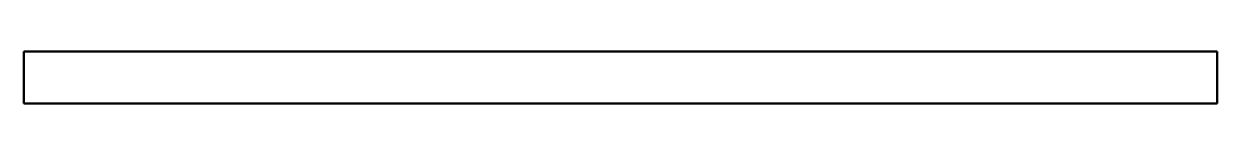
# Model space of a CAD drawing. Header units: millimetres. Extents: x 0 to 461, y -20 to 0.
import ezdxf

# ---------------------------------------------------------------- set-up
doc = ezdxf.new("R2010")
doc.units = ezdxf.units.MM
doc.layers.add('IV_OUTER_PROFILE', color=7, linetype='Continuous', lineweight=50)

msp = doc.modelspace()

# ---------------------------------------------------------------- linework, layer by layer
at = {"layer": 'IV_OUTER_PROFILE'}
for p, q in [((0, 0), (0, -20)), ((0, 0), (460.56, 0)), ((460.56, 0), (460.56, -20)), ((0, -20), (460.56, -20))]:
    msp.add_line(p, q, dxfattribs=at)

doc.saveas('drawing.dxf')
